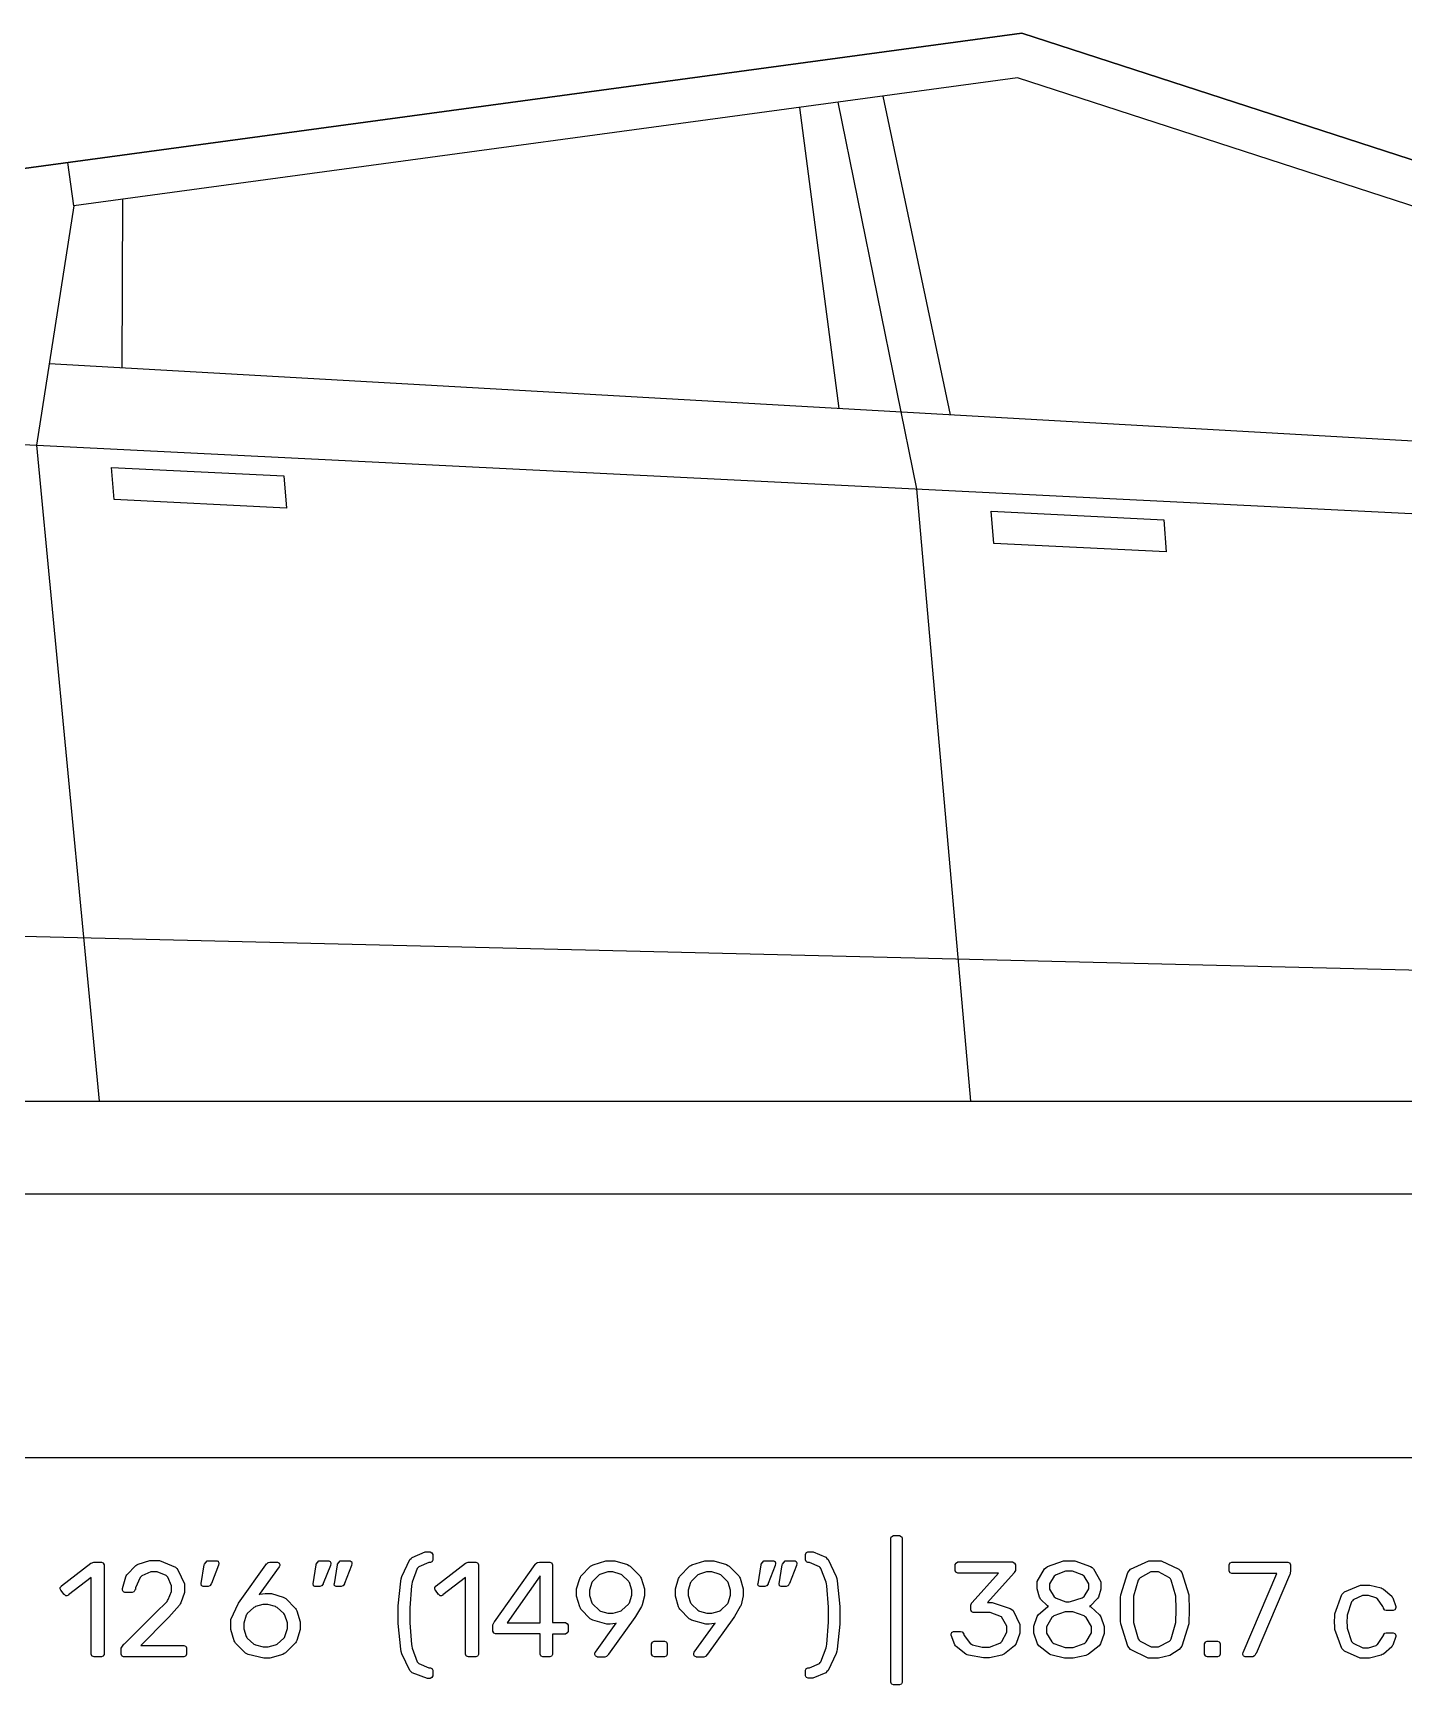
# Model space of a CAD drawing. Header units: millimetres. Extents: x 1207 to 16421, y -1609 to 10563.
# Drawn here: x 10348.3 to 10761, y 1008.4 to 1505.9 of the extents above; entities that cross this region are included whole.
import ezdxf

# ---------------------------------------------------------------- set-up
doc = ezdxf.new("R2010")
doc.units = ezdxf.units.MM
doc.layers.add('blueprint import', color=6, linetype='Continuous')

msp = doc.modelspace()

# ---------------------------------------------------------------- linework, layer by layer
at = {"layer": 'blueprint import'}
for points in [[(10011.633, 1247.184), (9921.655, 1255.35), (9896.898, 1404.305), (10645.901, 1505.912), (11150.959, 1341.91)], [(11219.692, 1323.329), (11150.959, 1341.91), (11150.959, 1341.91), (10645.901, 1505.912), (9896.898, 1404.305)], [(10857.566, 1377.744), (11027.41, 1368.129), (10644.672, 1492.409), (10360.515, 1453.853)], [(10578.993, 1483.489), (10590.893, 1392.863)], [(10590.576, 1485.055), (10614.202, 1368.624), (10630.441, 1184.213)], [(10604.046, 1486.883), (10624.36, 1390.954)], [(10360.515, 1453.853), (10358.75, 1466.956)], [(10360.515, 1453.853), (10349.334, 1381.797)], [(10375.221, 1455.847), (10375.035, 1405.093)], [(9896.898, 1404.305), (11150.959, 1341.91)], [(10353.142, 1406.342), (10857.566, 1377.744)], [(10349.334, 1381.797), (10368.139, 1184.213)], [(10307.916, 1234.765), (10865.671, 1221.212)], [(10279.883, 1184.213), (10893.693, 1184.213)], [(10279.883, 1156.274), (10893.693, 1156.274)], [(10279.883, 1156.274), (10893.693, 1156.274)], [(9911.651, 1076.866), (11213.261, 1076.866)]]:
    msp.add_lwpolyline(points, dxfattribs=at)
for points in [[(10371.901, 1375.092), (10423.818, 1372.512), (10424.561, 1362.791), (10372.643, 1365.371), (10371.901, 1375.092)], [(10636.755, 1361.931), (10688.673, 1359.329), (10689.426, 1349.605), (10637.496, 1352.172), (10636.755, 1361.931)], [(10606.778, 1008.629), (10606.731, 1008.674), (10606.531, 1009.161), (10606.531, 1009.311), (10606.531, 1052.382), (10606.531, 1052.556), (10606.731, 1053.027), (10606.778, 1053.064), (10606.815, 1053.112), (10607.274, 1053.336), (10607.439, 1053.336), (10608.948, 1053.336), (10609.111, 1053.336), (10609.585, 1053.112), (10609.63, 1053.064), (10609.665, 1053.027), (10609.902, 1052.545), (10609.902, 1052.382), (10609.902, 1009.311), (10609.902, 1009.148), (10609.665, 1008.674), (10609.63, 1008.629), (10609.585, 1008.594), (10609.098, 1008.357), (10608.948, 1008.357), (10607.439, 1008.357), (10607.274, 1008.357), (10606.815, 1008.594), (10606.778, 1008.629)], [(10366.03, 1017.088), (10365.986, 1017.136), (10365.782, 1017.618), (10365.782, 1017.773), (10365.782, 1040.738), (10358.952, 1035.482), (10358.902, 1035.445), (10358.478, 1035.235), (10358.348, 1035.235), (10358.172, 1035.235), (10357.69, 1035.589), (10357.642, 1035.647), (10356.664, 1036.909), (10356.628, 1036.955), (10356.462, 1037.344), (10356.462, 1037.474), (10356.462, 1037.663), (10356.806, 1038.158), (10356.875, 1038.204), (10365.713, 1045.028), (10365.782, 1045.076), (10366.525, 1045.323), (10366.786, 1045.323), (10368.706, 1045.323), (10368.873, 1045.323), (10369.331, 1045.1), (10369.379, 1045.052), (10369.425, 1045.015), (10369.659, 1044.544), (10369.659, 1044.379), (10369.659, 1017.749), (10369.659, 1017.581), (10369.425, 1017.112), (10369.379, 1017.067), (10369.331, 1017.03), (10368.86, 1016.795), (10368.706, 1016.795), (10366.716, 1016.795), (10366.631, 1016.808), (10366.067, 1017.054), (10366.03, 1017.088)], [(10375.024, 1017.088), (10374.974, 1017.136), (10374.752, 1017.618), (10374.752, 1017.773), (10374.752, 1018.998), (10374.752, 1019.447), (10375.586, 1020.635), (10375.764, 1020.776), (10384.637, 1029.627), (10385.132, 1030.061), (10388.598, 1033.541), (10388.796, 1033.808), (10388.987, 1034.079), (10389.927, 1036.484), (10389.927, 1037.274), (10389.927, 1038.228), (10388.809, 1040.834), (10388.598, 1041.058), (10388.361, 1041.281), (10385.592, 1042.411), (10384.674, 1042.411), (10383.707, 1042.411), (10381.044, 1041.221), (10380.808, 1040.984), (10380.562, 1040.749), (10379.111, 1037.567), (10379.066, 1037.157), (10379.053, 1037.085), (10378.709, 1036.508), (10378.664, 1036.46), (10378.603, 1036.414), (10378.145, 1036.212), (10378.004, 1036.212), (10376.058, 1036.212), (10375.908, 1036.212), (10375.482, 1036.427), (10375.445, 1036.46), (10375.399, 1036.508), (10375.197, 1036.896), (10375.197, 1037.027), (10375.211, 1037.391), (10376.166, 1040.88), (10376.353, 1041.212), (10376.531, 1041.553), (10379.194, 1044.296), (10379.548, 1044.509), (10379.889, 1044.73), (10383.472, 1045.806), (10384.674, 1045.806), (10386.381, 1045.806), (10391.139, 1043.827), (10391.53, 1043.425), (10391.906, 1043.036), (10393.841, 1038.808), (10393.841, 1037.391), (10393.841, 1036.236), (10392.79, 1033.115), (10392.592, 1032.774), (10392.38, 1032.431), (10389.137, 1028.812), (10388.702, 1028.424), (10380.679, 1020.283), (10393.5, 1020.283), (10393.674, 1020.283), (10394.156, 1020.083), (10394.206, 1020.036), (10394.241, 1019.999), (10394.452, 1019.504), (10394.452, 1019.33), (10394.452, 1017.796), (10394.452, 1017.631), (10394.217, 1017.16), (10394.18, 1017.112), (10394.137, 1017.08), (10393.652, 1016.841), (10393.5, 1016.841), (10375.671, 1016.841), (10375.506, 1016.841), (10375.056, 1017.054), (10375.024, 1017.088)], [(10399.026, 1038.241), (10398.989, 1038.288), (10398.895, 1038.818), (10398.908, 1038.877), (10399.812, 1044.581), (10399.838, 1044.78), (10400.663, 1045.758), (10400.943, 1045.758), (10403.55, 1045.758), (10403.667, 1045.758), (10403.984, 1045.595), (10404.021, 1045.558), (10404.045, 1045.521), (10404.199, 1045.169), (10404.199, 1045.052), (10404.199, 1044.898), (10404.101, 1044.45), (10404.091, 1044.402), (10401.958, 1038.901), (10401.925, 1038.827), (10401.547, 1038.275), (10401.51, 1038.228), (10401.463, 1038.195), (10400.943, 1037.993), (10400.781, 1037.993), (10399.521, 1037.993), (10399.46, 1038.004), (10399.05, 1038.204), (10399.026, 1038.241)], [(10412.646, 1017.749), (10412.248, 1017.972), (10409.218, 1020.954), (10409.016, 1021.319), (10408.806, 1021.697), (10407.781, 1025.09), (10407.781, 1026.21), (10407.781, 1028.083), (10410.115, 1033.041), (10410.585, 1033.704), (10418.362, 1044.533), (10418.362, 1044.544), (10418.549, 1044.791), (10418.586, 1044.828), (10418.61, 1044.874), (10419.009, 1045.193), (10419.068, 1045.217), (10419.103, 1045.239), (10419.563, 1045.347), (10419.715, 1045.347), (10421.707, 1045.347), (10421.848, 1045.347), (10422.25, 1045.121), (10422.298, 1045.076), (10422.332, 1045.039), (10422.534, 1044.604), (10422.534, 1044.45), (10422.534, 1044.322), (10422.356, 1043.977), (10422.319, 1043.92), (10416.371, 1035.624), (10416.546, 1035.674), (10418.171, 1035.871), (10418.727, 1035.871), (10420.037, 1035.871), (10423.581, 1034.777), (10423.957, 1034.561), (10424.335, 1034.351), (10427.245, 1031.417), (10427.46, 1031.052), (10427.658, 1030.698), (10428.709, 1027.377), (10428.709, 1026.254), (10428.709, 1025.042), (10427.658, 1021.767), (10427.46, 1021.389), (10427.245, 1021.013), (10424.252, 1018.02), (10423.864, 1017.796), (10423.462, 1017.573), (10419.574, 1016.463), (10418.28, 1016.463), (10417.726, 1016.463), (10413.034, 1017.538), (10412.646, 1017.749)], [(10432.69, 1038.241), (10432.653, 1038.288), (10432.573, 1038.795), (10432.597, 1038.853), (10433.503, 1044.557), (10433.527, 1044.756), (10434.352, 1045.736), (10434.632, 1045.736), (10437.238, 1045.736), (10437.358, 1045.736), (10437.673, 1045.571), (10437.71, 1045.534), (10437.734, 1045.497), (10437.888, 1045.145), (10437.888, 1045.028), (10437.888, 1044.874), (10437.792, 1044.426), (10437.779, 1044.379), (10435.646, 1038.877), (10435.614, 1038.808), (10435.236, 1038.252), (10435.201, 1038.204), (10435.151, 1038.171), (10434.632, 1037.969), (10434.469, 1037.969), (10433.209, 1037.969), (10433.138, 1037.98), (10432.714, 1038.204), (10432.69, 1038.241)], [(10439.065, 1038.241), (10439.028, 1038.288), (10438.948, 1038.795), (10438.972, 1038.853), (10439.879, 1044.557), (10439.903, 1044.756), (10440.726, 1045.736), (10441.011, 1045.736), (10443.613, 1045.736), (10443.73, 1045.736), (10444.052, 1045.571), (10444.084, 1045.534), (10444.108, 1045.497), (10444.273, 1045.145), (10444.273, 1045.028), (10444.273, 1044.874), (10444.169, 1044.426), (10444.156, 1044.379), (10442.036, 1038.877), (10441.999, 1038.808), (10441.61, 1038.252), (10441.574, 1038.204), (10441.528, 1038.171), (10441.022, 1037.969), (10440.857, 1037.969), (10439.584, 1037.969), (10439.525, 1037.98), (10439.1, 1038.204), (10439.065, 1038.241)], [(10462.079, 1012.341), (10461.725, 1012.671), (10459.264, 1017.783), (10459.11, 1018.465), (10458.955, 1019.163), (10458.202, 1026.871), (10458.202, 1029.425), (10458.202, 1032.162), (10458.955, 1039.665), (10459.11, 1040.347), (10459.251, 1041.045), (10461.725, 1046.133), (10462.079, 1046.453), (10462.417, 1046.783), (10466.331, 1048.421), (10467.641, 1048.421), (10467.806, 1048.421), (10468.277, 1048.197), (10468.323, 1048.149), (10468.358, 1048.116), (10468.594, 1047.643), (10468.594, 1047.48), (10468.594, 1046.147), (10468.594, 1045.992), (10468.382, 1045.558), (10468.347, 1045.51), (10468.301, 1045.465), (10467.912, 1045.239), (10467.782, 1045.239), (10467.393, 1045.239), (10464.363, 1043.931), (10464.153, 1043.673), (10463.927, 1043.425), (10462.374, 1039.314), (10462.281, 1038.747), (10462.172, 1038.182), (10461.714, 1031.605), (10461.714, 1029.401), (10461.714, 1027.057), (10462.172, 1020.579), (10462.281, 1020.012), (10462.374, 1019.447), (10463.927, 1015.331), (10464.153, 1015.073), (10464.363, 1014.825), (10467.393, 1013.531), (10467.782, 1013.52), (10467.923, 1013.52), (10468.301, 1013.296), (10468.347, 1013.248), (10468.382, 1013.212), (10468.594, 1012.764), (10468.594, 1012.612), (10468.594, 1011.281), (10468.594, 1011.116), (10468.358, 1010.644), (10468.323, 1010.597), (10468.277, 1010.56), (10467.795, 1010.325), (10467.641, 1010.325), (10467.052, 1010.336), (10462.417, 1012.023), (10462.079, 1012.341)], [(10478.75, 1017.088), (10478.705, 1017.136), (10478.503, 1017.618), (10478.503, 1017.773), (10478.503, 1040.738), (10471.67, 1035.482), (10471.622, 1035.445), (10471.201, 1035.235), (10471.057, 1035.235), (10470.879, 1035.235), (10470.41, 1035.589), (10470.349, 1035.647), (10469.383, 1036.909), (10469.348, 1036.955), (10469.185, 1037.344), (10469.185, 1037.474), (10469.185, 1037.663), (10469.513, 1038.158), (10469.583, 1038.204), (10478.433, 1045.028), (10478.503, 1045.076), (10479.248, 1045.323), (10479.495, 1045.323), (10481.413, 1045.323), (10481.58, 1045.323), (10482.049, 1045.1), (10482.099, 1045.052), (10482.134, 1045.015), (10482.371, 1044.544), (10482.371, 1044.379), (10482.371, 1017.749), (10482.371, 1017.581), (10482.134, 1017.112), (10482.099, 1017.067), (10482.049, 1017.03), (10481.567, 1016.795), (10481.413, 1016.795), (10479.424, 1016.795), (10479.341, 1016.808), (10478.787, 1017.054), (10478.75, 1017.088)], [(10501.162, 1017.088), (10501.119, 1017.136), (10500.891, 1017.618), (10500.891, 1017.773), (10500.891, 1023.724), (10487.662, 1023.724), (10487.484, 1023.724), (10487.025, 1023.96), (10486.988, 1023.993), (10486.941, 1024.041), (10486.717, 1024.512), (10486.717, 1024.666), (10486.717, 1026.187), (10486.717, 1026.493), (10487.082, 1027.305), (10487.166, 1027.409), (10499.431, 1044.674), (10499.455, 1044.73), (10499.963, 1045.145), (10500.033, 1045.169), (10500.105, 1045.204), (10500.728, 1045.347), (10500.941, 1045.347), (10503.71, 1045.347), (10503.875, 1045.347), (10504.357, 1045.145), (10504.403, 1045.1), (10504.44, 1045.063), (10504.65, 1044.568), (10504.65, 1044.402), (10504.65, 1027.138), (10508.364, 1027.138), (10508.529, 1027.138), (10509.001, 1026.916), (10509.046, 1026.871), (10509.081, 1026.823), (10509.318, 1026.352), (10509.318, 1026.187), (10509.318, 1024.653), (10509.318, 1024.49), (10509.081, 1024.017), (10509.046, 1023.971), (10509.001, 1023.934), (10508.516, 1023.7), (10508.364, 1023.7), (10504.65, 1023.7), (10504.65, 1017.749), (10504.65, 1017.581), (10504.416, 1017.112), (10504.381, 1017.067), (10504.333, 1017.03), (10503.862, 1016.795), (10503.71, 1016.795), (10501.825, 1016.795), (10501.751, 1016.808), (10501.212, 1017.054), (10501.162, 1017.088)], [(10517.612, 1017.088), (10517.567, 1017.136), (10517.389, 1017.581), (10517.389, 1017.725), (10517.389, 1017.853), (10517.519, 1018.209), (10517.556, 1018.244), (10523.811, 1026.951), (10523.646, 1026.916), (10522.056, 1026.703), (10521.524, 1026.703), (10521.031, 1026.717), (10516.765, 1027.848), (10516.4, 1028.059), (10516.023, 1028.282), (10513.216, 1031.169), (10513.03, 1031.525), (10512.828, 1031.89), (10511.874, 1035.07), (10511.874, 1036.119), (10511.874, 1037.287), (10512.828, 1040.397), (10513.03, 1040.762), (10513.216, 1041.127), (10516.092, 1044.107), (10516.481, 1044.333), (10516.859, 1044.568), (10520.747, 1045.712), (10522.056, 1045.712), (10523.446, 1045.712), (10527.241, 1044.604), (10527.64, 1044.379), (10528.016, 1044.155), (10530.939, 1041.212), (10531.141, 1040.843), (10531.341, 1040.491), (10532.319, 1037.274), (10532.319, 1036.188), (10532.319, 1035.2), (10531.66, 1032.526), (10531.53, 1032.231), (10531.402, 1031.946), (10529.645, 1028.98), (10529.432, 1028.671), (10521.524, 1017.594), (10521.481, 1017.538), (10521.018, 1017.043), (10520.981, 1017.006), (10520.938, 1016.969), (10520.406, 1016.771), (10520.24, 1016.771), (10518.203, 1016.771), (10518.142, 1016.795), (10517.649, 1017.054), (10517.612, 1017.088)], [(10547.389, 1017.088), (10547.344, 1017.136), (10547.166, 1017.581), (10547.166, 1017.725), (10547.166, 1017.853), (10547.283, 1018.209), (10547.32, 1018.244), (10553.588, 1026.951), (10553.423, 1026.916), (10551.833, 1026.703), (10551.301, 1026.703), (10550.806, 1026.717), (10546.529, 1027.848), (10546.164, 1028.059), (10545.8, 1028.282), (10542.983, 1031.169), (10542.794, 1031.525), (10542.596, 1031.89), (10541.64, 1035.07), (10541.64, 1036.119), (10541.64, 1037.287), (10542.596, 1040.397), (10542.794, 1040.762), (10542.983, 1041.127), (10545.869, 1044.107), (10546.258, 1044.333), (10546.636, 1044.568), (10550.524, 1045.712), (10551.82, 1045.712), (10553.21, 1045.712), (10557.018, 1044.604), (10557.419, 1044.379), (10557.795, 1044.155), (10560.716, 1041.212), (10560.918, 1040.843), (10561.105, 1040.491), (10562.096, 1037.274), (10562.096, 1036.188), (10562.096, 1035.2), (10561.437, 1032.526), (10561.307, 1032.231), (10561.177, 1031.946), (10559.409, 1028.98), (10559.196, 1028.671), (10551.301, 1017.594), (10551.255, 1017.538), (10550.795, 1017.043), (10550.76, 1017.006), (10550.712, 1016.969), (10550.183, 1016.771), (10550.015, 1016.771), (10547.98, 1016.771), (10547.909, 1016.795), (10547.424, 1017.054), (10547.389, 1017.088)], [(10566.62, 1038.241), (10566.587, 1038.288), (10566.502, 1038.795), (10566.526, 1038.853), (10567.434, 1044.557), (10567.458, 1044.756), (10568.281, 1045.736), (10568.566, 1045.736), (10571.168, 1045.736), (10571.287, 1045.736), (10571.606, 1045.571), (10571.639, 1045.534), (10571.663, 1045.497), (10571.828, 1045.145), (10571.828, 1045.028), (10571.828, 1044.874), (10571.724, 1044.426), (10571.711, 1044.379), (10569.591, 1038.877), (10569.554, 1038.808), (10569.165, 1038.252), (10569.128, 1038.204), (10569.085, 1038.171), (10568.577, 1037.969), (10568.411, 1037.969), (10567.139, 1037.969), (10567.08, 1037.98), (10566.644, 1038.204), (10566.62, 1038.241)], [(10572.996, 1038.241), (10572.959, 1038.288), (10572.888, 1038.795), (10572.912, 1038.853), (10573.82, 1044.557), (10573.843, 1044.756), (10574.667, 1045.736), (10574.951, 1045.736), (10577.542, 1045.736), (10577.664, 1045.736), (10577.992, 1045.571), (10578.029, 1045.534), (10578.048, 1045.497), (10578.202, 1045.145), (10578.202, 1045.028), (10578.202, 1044.874), (10578.098, 1044.426), (10578.085, 1044.379), (10575.965, 1038.877), (10575.928, 1038.808), (10575.551, 1038.252), (10575.518, 1038.204), (10575.47, 1038.171), (10574.951, 1037.969), (10574.786, 1037.969), (10573.524, 1037.969), (10573.468, 1037.98), (10573.029, 1038.204), (10572.996, 1038.241)], [(10581.078, 1010.62), (10581.032, 1010.668), (10580.807, 1011.15), (10580.807, 1011.302), (10580.807, 1012.636), (10580.807, 1012.801), (10581.009, 1013.225), (10581.056, 1013.272), (10581.089, 1013.318), (10581.48, 1013.544), (10581.621, 1013.544), (10581.997, 1013.555), (10584.99, 1014.849), (10585.213, 1015.097), (10585.428, 1015.355), (10587.018, 1019.493), (10587.123, 1020.06), (10587.216, 1020.635), (10587.689, 1027.236), (10587.689, 1029.425), (10587.689, 1031.773), (10587.216, 1038.204), (10587.123, 1038.771), (10587.018, 1039.335), (10585.428, 1043.449), (10585.213, 1043.697), (10584.99, 1043.957), (10581.997, 1045.263), (10581.621, 1045.263), (10581.48, 1045.263), (10581.089, 1045.486), (10581.056, 1045.534), (10581.009, 1045.582), (10580.807, 1046.016), (10580.807, 1046.157), (10580.807, 1047.5), (10580.807, 1047.678), (10581.032, 1048.136), (10581.078, 1048.173), (10581.115, 1048.221), (10581.56, 1048.444), (10581.714, 1048.444), (10583.105, 1048.444), (10586.923, 1046.807), (10587.277, 1046.479), (10587.618, 1046.157), (10590.094, 1041.069), (10590.246, 1040.374), (10590.387, 1039.692), (10591.141, 1032.02), (10591.141, 1029.449), (10591.141, 1026.717), (10590.387, 1019.186), (10590.246, 1018.491), (10590.094, 1017.809), (10587.618, 1012.692), (10587.277, 1012.364), (10586.923, 1012.047), (10583.011, 1010.397), (10581.714, 1010.397), (10581.645, 1010.386), (10581.115, 1010.583), (10581.078, 1010.62)], [(10629.473, 1017.477), (10629.084, 1017.655), (10626.139, 1019.905), (10625.937, 1020.188), (10625.726, 1020.472), (10624.666, 1023.359), (10624.655, 1023.652), (10624.655, 1023.806), (10624.853, 1024.206), (10624.903, 1024.243), (10624.936, 1024.288), (10625.361, 1024.466), (10625.516, 1024.466), (10627.34, 1024.466), (10627.518, 1024.466), (10628.024, 1024.325), (10628.07, 1024.288), (10628.107, 1024.264), (10628.482, 1023.652), (10628.519, 1023.559), (10628.6, 1023.218), (10630.522, 1020.776), (10630.83, 1020.622), (10631.123, 1020.481), (10634.021, 1019.764), (10634.987, 1019.764), (10636.154, 1019.764), (10639.362, 1020.944), (10639.653, 1021.165), (10639.937, 1021.402), (10641.375, 1024.232), (10641.375, 1025.172), (10641.375, 1026.104), (10639.855, 1028.895), (10636.438, 1030.146), (10635.307, 1030.146), (10631.488, 1030.146), (10631.312, 1030.146), (10630.839, 1030.383), (10630.806, 1030.415), (10630.756, 1030.463), (10630.535, 1030.945), (10630.535, 1031.099), (10630.535, 1032.162), (10630.535, 1032.431), (10630.9, 1033.152), (10630.98, 1033.219), (10638.923, 1042.022), (10626.869, 1042.022), (10626.691, 1042.022), (10626.232, 1042.233), (10626.185, 1042.27), (10626.139, 1042.317), (10625.915, 1042.776), (10625.915, 1042.93), (10625.915, 1044.402), (10625.915, 1044.594), (10626.139, 1045.087), (10626.185, 1045.121), (10626.232, 1045.169), (10626.704, 1045.393), (10626.869, 1045.393), (10643.002, 1045.393), (10643.178, 1045.393), (10643.671, 1045.169), (10643.721, 1045.121), (10643.768, 1045.087), (10643.99, 1044.581), (10643.99, 1044.402), (10643.99, 1043.06), (10643.99, 1042.836), (10643.651, 1042.222), (10643.59, 1042.139), (10635.648, 1033.219), (10636.308, 1033.219), (10636.99, 1033.208), (10642.47, 1031.417), (10642.884, 1031.076), (10643.282, 1030.748), (10645.308, 1026.538), (10645.308, 1025.124), (10645.308, 1023.971), (10644.203, 1020.837), (10643.99, 1020.505), (10643.768, 1020.188), (10640.691, 1017.725), (10640.302, 1017.549), (10639.9, 1017.371), (10636.191, 1016.5), (10634.966, 1016.5), (10634.433, 1016.487), (10629.849, 1017.301), (10629.473, 1017.477)], [(10654.654, 1017.477), (10654.241, 1017.655), (10651.094, 1020.14), (10650.873, 1020.459), (10650.636, 1020.789), (10649.541, 1023.971), (10649.541, 1025.031), (10649.541, 1026.091), (10650.543, 1028.943), (10650.742, 1029.238), (10650.931, 1029.542), (10653.629, 1031.866), (10653.97, 1032.02), (10653.701, 1032.183), (10651.589, 1034.247), (10651.44, 1034.494), (10651.285, 1034.753), (10650.532, 1037.263), (10650.532, 1038.087), (10650.532, 1039.49), (10652.734, 1043.345), (10653.181, 1043.673), (10653.616, 1044.025), (10658.507, 1045.736), (10660.145, 1045.736), (10661.876, 1045.736), (10666.652, 1044.038), (10667.097, 1043.697), (10667.531, 1043.364), (10669.714, 1039.407), (10669.714, 1038.087), (10669.714, 1037.203), (10668.971, 1034.777), (10668.817, 1034.518), (10668.663, 1034.257), (10666.58, 1032.17), (10666.319, 1032.007), (10666.66, 1031.842), (10669.36, 1029.523), (10669.56, 1029.214), (10669.749, 1028.919), (10670.763, 1025.95), (10670.763, 1024.962), (10670.763, 1023.83), (10669.645, 1020.752), (10669.43, 1020.424), (10669.195, 1020.105), (10666.048, 1017.631), (10665.646, 1017.455), (10665.249, 1017.277), (10661.394, 1016.417), (10660.121, 1016.417), (10658.755, 1016.417), (10655.056, 1017.301), (10654.654, 1017.477)], [(10678.267, 1019.517), (10677.868, 1020.036), (10675.711, 1026.74), (10675.689, 1027.564), (10675.652, 1031.076), (10675.689, 1034.692), (10675.711, 1035.519), (10677.855, 1042.2), (10678.267, 1042.708), (10678.682, 1043.223), (10684.123, 1045.782), (10685.938, 1045.782), (10687.861, 1045.782), (10693.245, 1043.223), (10693.66, 1042.708), (10694.068, 1042.2), (10696.214, 1035.519), (10696.238, 1034.692), (10696.238, 1034.505), (10696.285, 1031.936), (10696.285, 1031.076), (10696.285, 1030.205), (10696.238, 1027.755), (10696.238, 1027.564), (10696.201, 1026.74), (10694.057, 1020.036), (10693.66, 1019.517), (10693.258, 1019.008), (10690.523, 1017.206), (10687.083, 1016.441), (10685.938, 1016.441), (10684.018, 1016.441), (10678.669, 1019.008), (10678.267, 1019.517)], [(10712.688, 1017.088), (10712.642, 1017.136), (10712.451, 1017.581), (10712.451, 1017.725), (10712.544, 1018.09), (10722.726, 1041.918), (10709.293, 1041.918), (10709.119, 1041.918), (10708.646, 1042.139), (10708.611, 1042.189), (10708.563, 1042.233), (10708.34, 1042.708), (10708.34, 1042.858), (10708.34, 1044.379), (10708.34, 1044.568), (10708.539, 1045.063), (10708.587, 1045.1), (10708.624, 1045.145), (10709.119, 1045.367), (10709.293, 1045.367), (10725.897, 1045.367), (10726.062, 1045.367), (10726.545, 1045.145), (10726.592, 1045.1), (10726.627, 1045.063), (10726.84, 1044.557), (10726.84, 1044.379), (10726.84, 1042.999), (10726.84, 1042.611), (10726.582, 1041.553), (10726.534, 1041.41), (10716.458, 1017.879), (10716.423, 1017.809), (10716.048, 1017.206), (10716.011, 1017.16), (10715.963, 1017.123), (10715.468, 1016.865), (10715.303, 1016.865), (10713.265, 1016.865), (10713.194, 1016.865), (10712.723, 1017.054), (10712.688, 1017.088)], [(10490.969, 1027.044), (10500.941, 1027.044), (10500.941, 1041.212), (10490.969, 1027.044)], [(10525.308, 1030.711), (10525.542, 1030.841), (10527.488, 1032.657), (10527.64, 1032.878), (10527.781, 1033.115), (10528.502, 1035.376), (10528.502, 1036.119), (10528.502, 1036.942), (10527.781, 1039.183), (10527.64, 1039.42), (10527.501, 1039.665), (10525.555, 1041.492), (10525.308, 1041.622), (10525.06, 1041.751), (10522.834, 1042.387), (10522.091, 1042.387), (10521.303, 1042.387), (10519.17, 1041.751), (10518.933, 1041.622), (10518.685, 1041.492), (10516.765, 1039.665), (10516.622, 1039.42), (10516.481, 1039.183), (10515.764, 1036.885), (10515.764, 1036.119), (10515.764, 1035.317), (10516.481, 1033.115), (10516.622, 1032.878), (10516.765, 1032.657), (10518.661, 1030.841), (10518.909, 1030.711), (10519.146, 1030.58), (10521.337, 1029.944), (10522.08, 1029.944), (10522.879, 1029.944), (10525.06, 1030.593), (10525.308, 1030.711)], [(10555.061, 1030.711), (10555.295, 1030.841), (10557.241, 1032.657), (10557.395, 1032.878), (10557.537, 1033.115), (10558.253, 1035.376), (10558.253, 1036.119), (10558.253, 1036.942), (10557.537, 1039.183), (10557.395, 1039.42), (10557.252, 1039.665), (10555.308, 1041.492), (10555.061, 1041.622), (10554.8, 1041.751), (10552.574, 1042.387), (10551.844, 1042.387), (10551.043, 1042.387), (10548.91, 1041.751), (10548.673, 1041.622), (10548.428, 1041.492), (10546.516, 1039.665), (10546.375, 1039.42), (10546.236, 1039.183), (10545.515, 1036.885), (10545.515, 1036.119), (10545.515, 1035.317), (10546.236, 1033.115), (10546.375, 1032.878), (10546.516, 1032.657), (10548.415, 1030.841), (10548.662, 1030.711), (10548.897, 1030.58), (10551.09, 1029.944), (10551.82, 1029.944), (10552.622, 1029.944), (10554.813, 1030.593), (10555.061, 1030.711)], [(10664.378, 1034.766), (10664.658, 1034.976), (10666.096, 1037.263), (10666.096, 1038.017), (10666.096, 1038.853), (10664.682, 1041.138), (10664.397, 1041.349), (10664.117, 1041.564), (10661.17, 1042.589), (10660.192, 1042.589), (10659.13, 1042.589), (10656.233, 1041.564), (10655.964, 1041.349), (10655.679, 1041.138), (10654.289, 1038.808), (10654.289, 1038.017), (10654.289, 1037.19), (10655.679, 1034.907), (10655.964, 1034.692), (10656.233, 1034.494), (10659.204, 1033.443), (10660.192, 1033.443), (10660.594, 1033.456), (10664.082, 1034.561), (10664.378, 1034.766)], [(10690.662, 1021.884), (10690.923, 1022.236), (10692.313, 1027.129), (10692.337, 1027.755), (10692.337, 1027.952), (10692.385, 1030.333), (10692.385, 1031.123), (10692.385, 1031.96), (10692.337, 1034.281), (10692.337, 1034.468), (10692.326, 1035.094), (10690.91, 1039.959), (10690.643, 1040.304), (10690.371, 1040.656), (10687.046, 1042.411), (10685.938, 1042.411), (10684.759, 1042.411), (10681.521, 1040.656), (10681.26, 1040.304), (10680.989, 1039.959), (10679.599, 1035.094), (10679.59, 1034.468), (10679.542, 1031.123), (10679.59, 1027.755), (10679.59, 1027.129), (10680.989, 1022.236), (10681.26, 1021.884), (10681.521, 1021.543), (10684.833, 1019.812), (10685.938, 1019.812), (10687.118, 1019.812), (10690.395, 1021.543), (10690.662, 1021.884)], [(10742.678, 1018.904), (10742.265, 1019.317), (10740.143, 1025.066), (10740.132, 1025.796), (10740.084, 1027.435), (10740.132, 1029.06), (10740.143, 1029.803), (10742.265, 1035.554), (10742.678, 1035.965), (10743.075, 1036.379), (10747.884, 1038.43), (10749.487, 1038.43), (10750.727, 1038.43), (10754.106, 1037.567), (10754.447, 1037.391), (10754.777, 1037.213), (10757.286, 1035.07), (10757.453, 1034.809), (10757.618, 1034.551), (10758.515, 1031.97), (10758.535, 1031.712), (10758.535, 1031.655), (10758.313, 1031.112), (10758.268, 1031.052), (10758.207, 1031.019), (10757.749, 1030.758), (10757.594, 1030.758), (10755.803, 1030.758), (10755.648, 1030.758), (10755.227, 1030.91), (10755.19, 1030.934), (10755.153, 1030.969), (10754.814, 1031.534), (10754.788, 1031.619), (10754.66, 1031.96), (10752.988, 1034.303), (10752.775, 1034.444), (10752.551, 1034.588), (10750.288, 1035.283), (10749.534, 1035.283), (10748.509, 1035.283), (10745.716, 1033.975), (10745.469, 1033.704), (10745.208, 1033.443), (10743.855, 1029.401), (10743.831, 1028.86), (10743.796, 1027.435), (10743.831, 1026.008), (10743.855, 1025.468), (10745.208, 1021.437), (10745.469, 1021.165), (10745.716, 1020.907), (10748.581, 1019.577), (10749.534, 1019.577), (10750.349, 1019.577), (10752.586, 1020.283), (10752.799, 1020.424), (10753.001, 1020.566), (10754.66, 1022.922), (10754.788, 1023.25), (10754.814, 1023.335), (10755.153, 1023.9), (10755.19, 1023.923), (10755.227, 1023.96), (10755.648, 1024.102), (10755.803, 1024.102), (10757.594, 1024.102), (10757.759, 1024.102), (10758.207, 1023.876), (10758.268, 1023.817), (10758.313, 1023.769), (10758.535, 1023.228), (10758.535, 1023.157), (10758.526, 1022.909), (10757.618, 1020.364), (10757.453, 1020.105), (10757.286, 1019.845), (10754.777, 1017.679), (10754.447, 1017.501), (10754.106, 1017.325), (10750.642, 1016.441), (10749.487, 1016.441), (10747.779, 1016.441), (10743.075, 1018.491), (10742.678, 1018.904)], [(10421.531, 1020.529), (10421.779, 1020.659), (10423.783, 1022.464), (10423.935, 1022.698), (10424.074, 1022.946), (10424.83, 1025.383), (10424.83, 1026.187), (10424.83, 1027.044), (10424.074, 1029.392), (10423.935, 1029.627), (10423.783, 1029.874), (10421.755, 1031.699), (10421.507, 1031.818), (10421.26, 1031.946), (10418.999, 1032.572), (10418.256, 1032.572), (10417.43, 1032.572), (10415.239, 1031.946), (10414.991, 1031.818), (10414.744, 1031.699), (10412.741, 1029.874), (10412.6, 1029.627), (10412.446, 1029.392), (10411.692, 1026.988), (10411.692, 1026.187), (10411.692, 1025.313), (10412.446, 1022.946), (10412.6, 1022.698), (10412.754, 1022.464), (10414.744, 1020.648), (10414.991, 1020.529), (10415.239, 1020.411), (10417.502, 1019.812), (10418.256, 1019.812), (10419.068, 1019.812), (10421.286, 1020.411), (10421.531, 1020.529)], [(10664.99, 1021.072), (10665.305, 1021.319), (10666.932, 1024.078), (10666.932, 1024.985), (10666.932, 1025.974), (10665.305, 1028.671), (10664.99, 1028.906), (10664.658, 1029.153), (10661.287, 1030.37), (10660.169, 1030.37), (10658.944, 1030.37), (10655.621, 1029.153), (10655.303, 1028.906), (10654.971, 1028.671), (10653.381, 1025.915), (10653.381, 1024.985), (10653.381, 1024.004), (10654.984, 1021.319), (10655.303, 1021.072), (10655.621, 1020.837), (10659.026, 1019.597), (10660.169, 1019.597), (10661.372, 1019.597), (10664.658, 1020.837), (10664.99, 1021.072)], [(10534.771, 1017.088), (10534.723, 1017.136), (10534.499, 1017.618), (10534.499, 1017.773), (10534.499, 1020.579), (10534.499, 1020.752), (10534.723, 1021.226), (10534.771, 1021.272), (10534.803, 1021.332), (10535.277, 1021.567), (10535.44, 1021.567), (10538.246, 1021.567), (10538.411, 1021.567), (10538.882, 1021.332), (10538.93, 1021.272), (10538.965, 1021.226), (10539.201, 1020.742), (10539.201, 1020.579), (10539.201, 1017.773), (10539.201, 1017.607), (10538.965, 1017.136), (10538.93, 1017.088), (10538.882, 1017.054), (10538.4, 1016.819), (10538.246, 1016.819), (10535.44, 1016.819), (10535.37, 1016.828), (10534.803, 1017.054), (10534.771, 1017.088)], [(10701.233, 1017.088), (10701.187, 1017.136), (10700.964, 1017.618), (10700.964, 1017.773), (10700.964, 1020.579), (10700.964, 1020.752), (10701.187, 1021.226), (10701.233, 1021.272), (10701.27, 1021.332), (10701.752, 1021.567), (10701.917, 1021.567), (10704.723, 1021.567), (10704.886, 1021.567), (10705.347, 1021.332), (10705.392, 1021.272), (10705.442, 1021.226), (10705.664, 1020.742), (10705.664, 1020.579), (10705.664, 1017.773), (10705.664, 1017.607), (10705.442, 1017.136), (10705.392, 1017.088), (10705.347, 1017.054), (10704.873, 1016.819), (10704.723, 1016.819), (10701.917, 1016.819), (10701.846, 1016.828), (10701.27, 1017.054), (10701.233, 1017.088)]]:
    msp.add_lwpolyline(points, close=True, dxfattribs=at)

doc.saveas('drawing.dxf')
